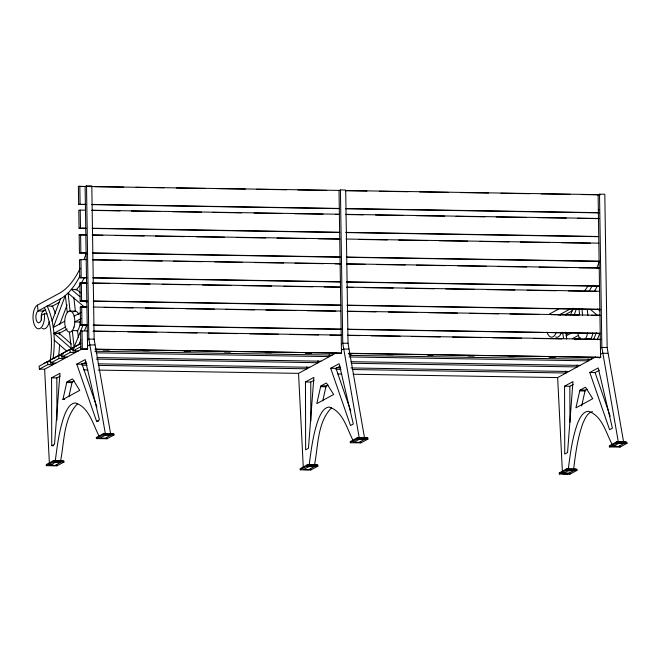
<?xml version="1.0" encoding="UTF-8"?>
<svg xmlns="http://www.w3.org/2000/svg" width="660" height="660" viewBox="0 0 660 660"><rect width="100%" height="100%" fill="white"/><g stroke="black" fill="none" stroke-linecap="round" stroke-linejoin="round"><path stroke-width="0.99" d="M50.275 359.989C52.701 342.424 51.703 323.928 44.385 307.56M55.291 460.795C57.321 445.186 59.276 429.355 64.738 414.505C66.874 409.835 69.366 403.689 75.141 402.872C89.372 407.203 93.134 425.122 99.454 436.837M60.58 460.878C64.441 441.911 63.212 418.432 77.591 403.747M309.193 464.92C311.223 449.32 313.178 433.488 318.64 418.638C320.776 413.96 323.268 407.814 329.043 407.005C343.274 411.328 347.036 429.247 353.356 440.962M314.482 465.011C318.343 446.036 317.113 422.565 331.493 407.88M568.301 469.136C570.322 453.527 572.278 437.704 577.739 422.854C579.876 418.176 582.367 412.03 588.142 411.221C602.077 415.379 605.905 432.795 612.059 444.271M62.915 399.49L66.734 382.544A1.502 0.718 -89.1 0 1 67.221 381.703L72.154 379.022A1.502 0.718 -89.1 0 1 72.765 379.277L79.736 390.365L62.915 399.49L64.672 399.523M68.871 396.586L72.022 382.627A1.502 0.718 -89.1 0 1 72.509 381.785L74.151 380.894M320.636 386.677L316.808 403.623L333.638 394.49L326.667 383.402A1.502 0.718 -89.1 0 0 326.057 383.155L321.123 385.828A1.502 0.718 -89.1 0 0 320.636 386.677L325.924 386.76A1.502 0.718 -89.1 0 1 326.411 385.918L328.053 385.027M322.773 400.719L325.924 386.76M579.736 390.885L575.916 407.839L592.738 398.706L585.766 387.618A1.502 0.718 -89.1 0 0 585.156 387.37L580.222 390.043A1.502 0.718 -89.1 0 0 579.736 390.885L585.024 390.976A1.502 0.718 -89.1 0 1 585.511 390.134L587.153 389.235M581.65 405.925L585.024 390.976M73.813 297.231L75.372 311.149L70.084 311.066L68.054 292.99L65.356 295.449A91.88 43.915 -89.1 0 1 60.456 298.84L52.099 320.991A50.036 23.917 -89.1 0 1 53.278 327.459A48.716 23.281 -89.1 0 1 53.93 333.284A50.028 23.909 -89.1 0 1 54.252 340.164L66.685 351.087M59.631 324.72L67.097 304.945M570.553 314.886L573.094 308.146M567.344 332.978L566.28 335.8A48.716 23.281 -89.1 0 1 566.692 339.058M574.101 315.092L576.584 308.5M83.366 324.349L74.126 347.053L72.278 330.602L77.566 330.693L78.334 337.466M78.919 344.454L80.8 339.826M84.562 330.577L86.823 325.025L80.537 325.066L80.256 307.032L86.938 306.941L87.582 349.016L80.858 349.107L80.578 331.072L87.31 330.99M593.678 339.314L596.368 332.689M597.193 339.842L599.824 333.366L347.498 329.406M80.19 268.29L79.753 269.173A91.88 43.915 -89.1 0 1 59.441 293.213L37.447 305.151A12.045 5.758 -89.1 0 0 33.148 319.844A12.045 5.758 -89.1 0 0 40.062 328.449A12.045 5.758 -89.1 0 0 44.36 313.756L47.008 313.797M76.04 290.177L76.634 289.468A91.88 43.915 -89.1 0 0 80.248 284.608M60.431 298.848L47.19 306.042L52.478 306.125L59.507 302.313M86.518 185.815L88.844 339.067L105.328 433.645L110.616 433.736L94.141 339.149L91.806 185.897L86.518 185.815L85.115 186.574L86.914 306.95L80.256 307.032M46.959 306.166L38.098 310.975A6.022 2.879 -89.1 0 0 35.945 318.318A6.022 2.879 -89.1 0 0 39.41 322.625A6.022 2.879 -89.1 0 0 41.555 315.274L44.36 313.756M45.746 309.779L43.387 311.058L38.098 310.975L37.447 305.151M51.604 306.603L52.255 306.248M64.754 321.23L53.278 327.459L65.356 295.449L67.287 312.584M74.159 316.132L81.163 312.328M65.406 327.063L53.938 333.292L71.321 348.571L69.473 332.128M81.13 318.533L74.811 321.956L80.099 322.039M67.163 329.06L59.218 333.374L53.938 333.292L59.218 333.382L71.321 344.008M340.42 189.948L342.746 343.192L359.23 437.778L364.518 437.861L348.034 343.283L345.708 190.03L340.42 189.948L339.017 190.707L339.644 232.27L92.062 228.245M43.989 363.404L80.693 343.489M87.45 339.826L88.844 339.067L94.141 339.149M50.977 361.721L47.479 361.672L39.064 366.234L39.394 369.146L44.641 369.229L82.632 348.62M62.188 355.641L58.699 355.583L50.284 360.145L50.614 363.058L55.852 363.149M67.072 357.06L61.825 356.977L61.495 354.065L69.91 349.495L73.409 349.552M78.284 350.971L73.046 350.889L72.715 347.977L80.817 343.579M39.394 369.146L47.809 364.584L53.047 364.666L52.833 362.728M50.614 363.058L59.021 358.495L64.267 358.578L64.053 356.639M61.825 356.977L70.24 352.407L75.479 352.498L75.265 350.551M73.046 350.889L80.858 346.649M87.532 345.955L89.504 344.891L94.793 344.974M51.554 377.842L59.969 373.271L54.541 444.205L51.744 445.723L51.554 377.842L56.843 377.924L60.209 376.101M76.791 364.147L85.206 359.584L99.404 419.859L96.607 421.385L76.791 364.147L82.079 364.229L86.287 361.952M62.956 460.663L53.699 460.515L46.241 464.574L46.365 465.671L53.377 461.868L63.954 462.033L63.83 460.944L53.254 460.771L53.377 461.868M113 433.587L103.744 433.438L96.286 437.497L96.409 438.587L103.422 434.783L113.998 434.957L113.875 433.867L103.298 433.694L103.422 434.783M46.365 465.671L56.941 465.836L63.954 462.033M96.409 438.587L106.986 438.76L113.998 434.957M599.923 315.29L598.117 194.923L599.519 194.164L604.808 194.246L607.142 347.49L623.617 442.076L618.329 441.994L601.854 347.408L599.519 194.164M341.344 343.951L342.746 343.192L348.034 343.283M98.216 370.103L298.543 373.362L336.584 352.721M341.435 350.089L343.406 349.016L348.695 349.107M305.456 381.967L313.871 377.404L308.443 448.33L305.646 449.856L305.456 381.967L310.745 382.058L314.111 380.226M330.693 368.28L339.1 363.709L353.306 423.992L350.501 425.51L330.693 368.28L335.981 368.362L340.189 366.077M549.45 314.242A12.045 5.758 -89.1 0 1 550.448 313.492L558.698 309.02M558.838 315.117L559.969 314.507M560.563 315.315A60.382 28.858 -89.1 0 0 560.167 314.432L570.834 308.608M572.509 310.654L565.48 314.474L560.191 314.383M316.849 464.797L307.601 464.648L300.143 468.707L300.267 469.796L307.279 465.993L317.856 466.166L317.732 465.077L307.156 464.904L307.279 465.993M366.902 437.712L357.646 437.563L350.188 441.631L350.311 442.72L357.324 438.916L367.9 439.09L367.777 437.992L357.2 437.827L357.324 438.916M315.975 466.026L317.732 465.077M366.019 438.949L367.777 437.992M300.267 469.796L310.843 469.969L317.856 466.166M350.311 442.72L360.888 442.893L367.9 439.09M571.577 332.929L566.28 335.8A50.036 23.917 -89.1 0 0 565.669 332.137M572.236 338.762L578.408 335.404M575.751 339.801L580.165 337.409M600.452 348.166L601.854 347.408L607.142 347.49M353.149 374.245L557.642 377.578L595.634 356.961M600.542 354.304L602.506 353.232L607.794 353.323M599.148 358.034L600.922 357.052M564.556 386.183L572.971 381.62L567.551 452.545L564.745 454.072L564.556 386.183L569.844 386.273L573.21 384.442M589.792 372.487L598.207 367.925L612.414 428.208L609.609 429.726L589.792 372.487L595.081 372.578L599.288 370.293M559.366 474.012L566.379 470.209L566.255 469.12L576.832 469.293L576.956 470.382L569.943 474.185L559.366 474.012L559.243 472.923L566.701 468.856L575.957 469.012M626.002 441.928L616.745 441.779L609.287 445.838L609.411 446.935L616.423 443.132L627 443.305L626.876 442.208L616.3 442.035L616.423 443.132M571.065 470.588L573.589 469.227C575.611 453.618 577.566 437.786 583.028 422.936C585.106 418.597 587.251 412.756 592.49 411.568M574.2 470.712L576.832 469.293M609.411 446.935L619.987 447.109L627 443.305M85.866 204.517L78.656 204.402L78.375 186.368L339.545 190.418M78.656 204.402L85.379 204.319M85.47 210.111L78.787 210.202L79.06 228.236L86.27 228.352M79.06 228.236L85.742 228.145M85.618 253.036L79.431 252.937L79.159 234.902L85.841 234.811M79.431 252.937L86.122 252.846M86.221 259.603L79.497 259.693L79.769 277.728L86.98 277.843M79.769 277.728L86.493 277.637M87.384 301.141L80.165 301.018L79.893 282.991L86.575 282.901M80.165 301.018L86.848 300.935M92.812 277.736L340.395 281.771L339.636 232.279M95.543 349.346L341.484 353.149L340.378 281.771M80.537 325.066L87.219 324.976M340.725 305.068L93.167 301.034M340.816 311.075L93.258 307.048M599.478 285.986L346.714 281.87M80.858 349.107L87.582 349.016M599.56 291.25L346.797 287.133M341.088 329.109L93.53 325.075M599.833 309.276L347.069 305.167M348.414 353.463L600.583 357.365L599.948 315.29L591.294 315.348M600.188 333.325L347.432 329.208M345.733 190.525L599.272 194.65M78.375 186.368L83.531 186.458M94.867 186.64L123.725 187.11M136.092 187.308L163.919 187.762M176.294 187.968L205.153 188.43M216.488 188.62L245.347 189.09M256.682 189.271L286.572 189.758M297.908 189.94L326.766 190.41M345.32 190.715L366.968 191.062M379.335 191.268L408.193 191.738M419.529 191.92L448.387 192.39M460.754 192.588L488.582 193.042M500.948 193.248L529.807 193.718M541.15 193.9L570.009 194.37M581.344 194.551L599.899 194.857M598.117 194.923L599.882 194.947M598.339 209.74L599.164 209.756M91.699 204.418L339.281 208.444M345.592 208.552L598.381 212.66M92.053 204.625L339.413 208.642M345.592 208.75L599.14 212.866M91.781 210.218L339.364 214.244M345.683 214.343L598.471 218.46M92.185 210.416L120.013 210.87M131.348 211.051L160.207 211.522M172.573 211.728L201.432 212.198M212.767 212.38L241.634 212.85M254.001 213.048L281.828 213.502M294.195 213.708L323.053 214.17M335.42 214.376L339.545 214.442M345.724 214.541L363.248 214.83M375.614 215.028L403.441 215.482M415.816 215.68L444.675 216.15M456.01 216.34L484.869 216.81M496.204 216.991L526.094 217.478M537.43 217.66L566.288 218.13M577.632 218.311L599.272 218.666M345.964 232.378L598.744 236.486M92.458 228.451L339.817 232.477M346.005 232.576L598.513 236.684M92.161 234.919L339.743 238.945M346.063 239.044L598.843 243.16M79.159 234.902L86.377 235.018M92.557 235.117L102.869 235.29M115.236 235.488L144.094 235.958M155.43 236.14L184.288 236.61M196.655 236.816L224.483 237.262M236.849 237.468L265.708 237.938M277.051 238.12L305.91 238.59M318.277 238.788L339.916 239.143M358.471 239.448L387.329 239.91M398.665 240.1L427.523 240.57M438.867 240.751L467.726 241.222M480.092 241.42L508.951 241.89M520.286 242.08L549.145 242.55M561.511 242.748L590.37 243.218M92.433 252.945L340.024 256.971M346.335 257.078L599.123 261.187M92.837 253.151L340.197 257.177M346.376 257.276L599.923 261.401M92.54 259.71L340.123 263.736M346.442 263.835L599.222 267.952L579.249 267.82M93.159 259.916L120.97 260.37M133.328 260.568L162.162 261.038M173.489 261.22L202.323 261.69M214.681 261.888L242.492 262.342M254.851 262.548L283.685 263.018M295.012 263.2L323.846 263.67M335.173 263.851L340.321 263.934M346.5 264.033L365.038 264.338M376.365 264.52L405.207 264.99M416.534 265.171L445.368 265.642M457.727 265.848L486.56 266.318M497.887 266.5L526.73 266.97M539.088 267.168L567.922 267.638M93.167 277.942L340.527 281.968M346.714 282.067L599.222 286.176M92.895 283L340.477 287.026M79.893 282.991L87.103 283.107M92.26 283.189L109.783 283.478M121.118 283.66L149.977 284.13M162.344 284.328L190.171 284.782M202.546 284.98L231.404 285.45M242.74 285.64L271.598 286.11M283.965 286.308L312.823 286.778M324.159 286.96L340.651 287.232M346.838 287.331L353.017 287.43M364.361 287.62L393.22 288.082M405.587 288.288L434.445 288.758M445.781 288.94L474.639 289.41M487.006 289.608L514.833 290.062M527.2 290.268L556.058 290.73M568.433 290.936L596.26 291.39M93.563 301.24L340.923 305.266M347.111 305.365L600.658 309.49M347.16 311.173L599.948 315.29M104.181 307.42L133.015 307.89M145.373 308.088L173.176 308.542M185.534 308.748L214.376 309.21M225.703 309.4L254.537 309.87M265.864 310.051L295.729 310.538M307.057 310.72L335.899 311.19M347.226 311.371L376.06 311.842M388.418 312.048L417.252 312.51M428.579 312.7L457.421 313.17M469.771 313.368L498.613 313.838M509.941 314.02L538.774 314.49M551.133 314.688L578.935 315.142M93.126 325.273L341.319 329.307M585.28 338.951L590.576 339.034M93.621 331.089L341.212 335.115M347.523 335.222L600.311 339.331M92.953 331.279L115.624 331.642M127.99 331.848L156.849 332.318M168.185 332.5L197.043 332.97M208.387 333.151L237.245 333.622M249.612 333.828L278.471 334.29M289.806 334.48L318.664 334.95M330 335.132L341.344 335.313M347.523 335.42L359.89 335.618M371.233 335.8L400.092 336.27M411.427 336.46L440.286 336.93M452.653 337.128L481.511 337.598M492.847 337.78L521.705 338.25M534.072 338.448L561.899 338.902M574.274 339.108L601.07 339.545M72.715 347.977L74.465 348.001M94.924 349.14L341.484 353.149M348.826 353.265L600.583 357.365M103.043 350.039L109.213 350.138M143.113 350.691L149.275 350.79M184.206 351.359L190.369 351.458M224.268 352.011L230.431 352.11M265.361 352.679L271.524 352.778M305.432 353.331L311.594 353.43M348.727 354.032L351.813 354.082M386.752 354.651L392.914 354.75M427.853 355.319L432.993 355.402M467.932 355.971L474.094 356.07M509.033 356.639L514.173 356.722M549.112 357.291L555.274 357.39M94.875 351.244L332.186 355.105M349.808 355.393L591.286 359.32L591.071 357.373M96.178 352.836L329.381 356.623L329.167 354.684M349.058 356.945L588.489 360.838L588.266 358.9M61.495 354.065L63.244 354.09M97.012 357.547L320.974 361.193M350.922 361.68L580.074 365.401M96.269 359.098L318.17 362.711L317.947 360.772M351.202 363.248L577.269 366.927L577.054 364.98M53.081 358.471L54.838 358.504M81.691 363.561L86.823 363.652M98.125 363.833L309.754 367.274M336.625 367.711L340.733 367.777M351.013 367.942L568.854 371.489M81.972 365.137L87.103 365.219M98.406 365.401L306.95 368.8L306.735 366.853M335.874 369.27L341.014 369.352M352.316 369.534L566.057 373.007L565.834 371.068M83.828 369.864L87.937 369.93M337.738 373.997L341.847 374.063M67.221 381.703L72.509 381.785M321.123 385.828L326.411 385.918M580.222 390.043L585.511 390.134M66.734 382.544L72.022 382.627M96.607 421.385L98.365 421.41M612.175 445.888L616.019 445.954M51.744 445.723L53.501 445.756M566.379 470.209L576.956 470.382M49.129 464.623L52.973 464.681M559.243 472.923L568.862 473.08M597.531 308.921L599.857 310.893M590.18 309.235L597.762 315.67M80.512 292.76L76.634 289.468L71.346 289.385L68.079 293.164L84.76 307.329M79.876 296.62L71.346 289.385A91.88 43.915 -89.1 0 0 79.901 276.02M84.529 300.572L86.848 302.544M595.081 372.578L610.195 416.229M335.981 368.362L350.757 411.048M82.079 364.229L96.855 406.915M562.567 332.219L563.64 338.588M619.864 446.011L619.987 447.109M587.26 309.548L587.928 315.521M581.864 308.467L582.64 315.43M578.927 308.83L579.604 314.878M569.819 473.096L569.943 474.185M550.448 313.492L550.572 314.581M360.764 441.796L360.888 442.893M310.72 468.88L310.843 469.969M106.862 437.671L106.986 438.76M69.91 349.495L70.24 352.407M58.699 355.583L59.021 358.495M43.263 309.969L43.387 311.058A6.022 2.879 -89.1 0 0 41.522 319.951M47.479 361.672L47.809 364.584M56.818 464.747L56.941 465.836M557.642 377.578L562.378 471.339M298.543 373.362L303.27 467.123M44.641 369.229L49.368 462.99M80.223 210.029L80.495 228.055M80.602 234.729L80.875 252.755M81.328 282.81L81.609 300.844M81.7 306.859L81.972 324.893M79.819 186.194L80.091 204.229M80.932 259.52L81.205 277.555M82.022 330.899L82.294 348.934M569.844 386.273L569.943 422.268M310.745 382.058L310.852 421.138M56.843 377.924L56.958 420.098M597.152 286.457A91.88 43.915 -89.1 0 1 594.404 291.184M592.383 285.376A91.88 43.915 -89.1 0 1 589.116 291.101M599.115 261.789A91.88 43.915 -89.1 0 1 596.714 268.562M587.59 332.838A10.535 5.032 -89.1 0 1 584.694 339.578M580.684 339.628A10.535 5.032 -89.1 0 1 577.921 332.953M592.878 332.921A10.535 5.032 -89.1 0 1 590.065 339.587M556.306 332.269A12.045 5.758 -89.1 0 1 547.024 332.26M561.594 332.359A12.045 5.758 -89.1 0 1 555.629 336.979M565.455 314.523A60.382 28.858 -89.1 0 1 565.851 315.397M588.291 285.533A91.88 43.915 -89.1 0 1 584.611 290.763M86.113 253.448A91.88 43.915 -89.1 0 1 84.076 259.273M47.165 306.091A60.382 28.858 -89.1 0 1 52.132 320.958M84.15 278.108A91.88 43.915 -89.1 0 1 81.403 282.843M73.417 311.825A10.535 5.032 -89.1 0 1 78.919 314.68M80.107 321.057A10.535 5.032 -89.1 0 1 77.154 331.163M54.293 340.156A60.357 28.85 -89.1 0 1 53.047 358.454M49.219 321.865A12.045 5.758 -89.1 0 1 42.067 328.3M52.453 306.174A60.382 28.858 -89.1 0 1 55.283 313.409M59.318 334.653A50.028 23.909 -89.1 0 0 59.227 333.382A48.716 23.281 -89.1 0 0 59.128 332.26M59.524 344.677A60.357 28.85 -89.1 0 1 58.649 356.177M55.102 462.437L49.5 465.481L54.788 465.572L60.39 462.528L55.102 462.437M105.575 435.055L99.965 438.1L105.253 438.182L110.863 435.146L105.575 435.055M309.004 466.57L303.402 469.615L308.69 469.697L314.292 466.653L309.004 466.57M359.477 439.189L353.867 442.233L359.155 442.315L364.765 439.271L359.477 439.189M568.111 470.786L562.501 473.831L567.79 473.913L573.4 470.869L568.111 470.786M618.577 443.404L612.975 446.44L618.263 446.531L623.865 443.487L618.577 443.404M74.035 327.005A10.535 5.032 -89.1 0 0 69.993 311.058A10.535 5.032 -89.1 0 0 65.315 326.725A10.535 5.032 -89.1 0 0 74.035 327.005"/></g></svg>
